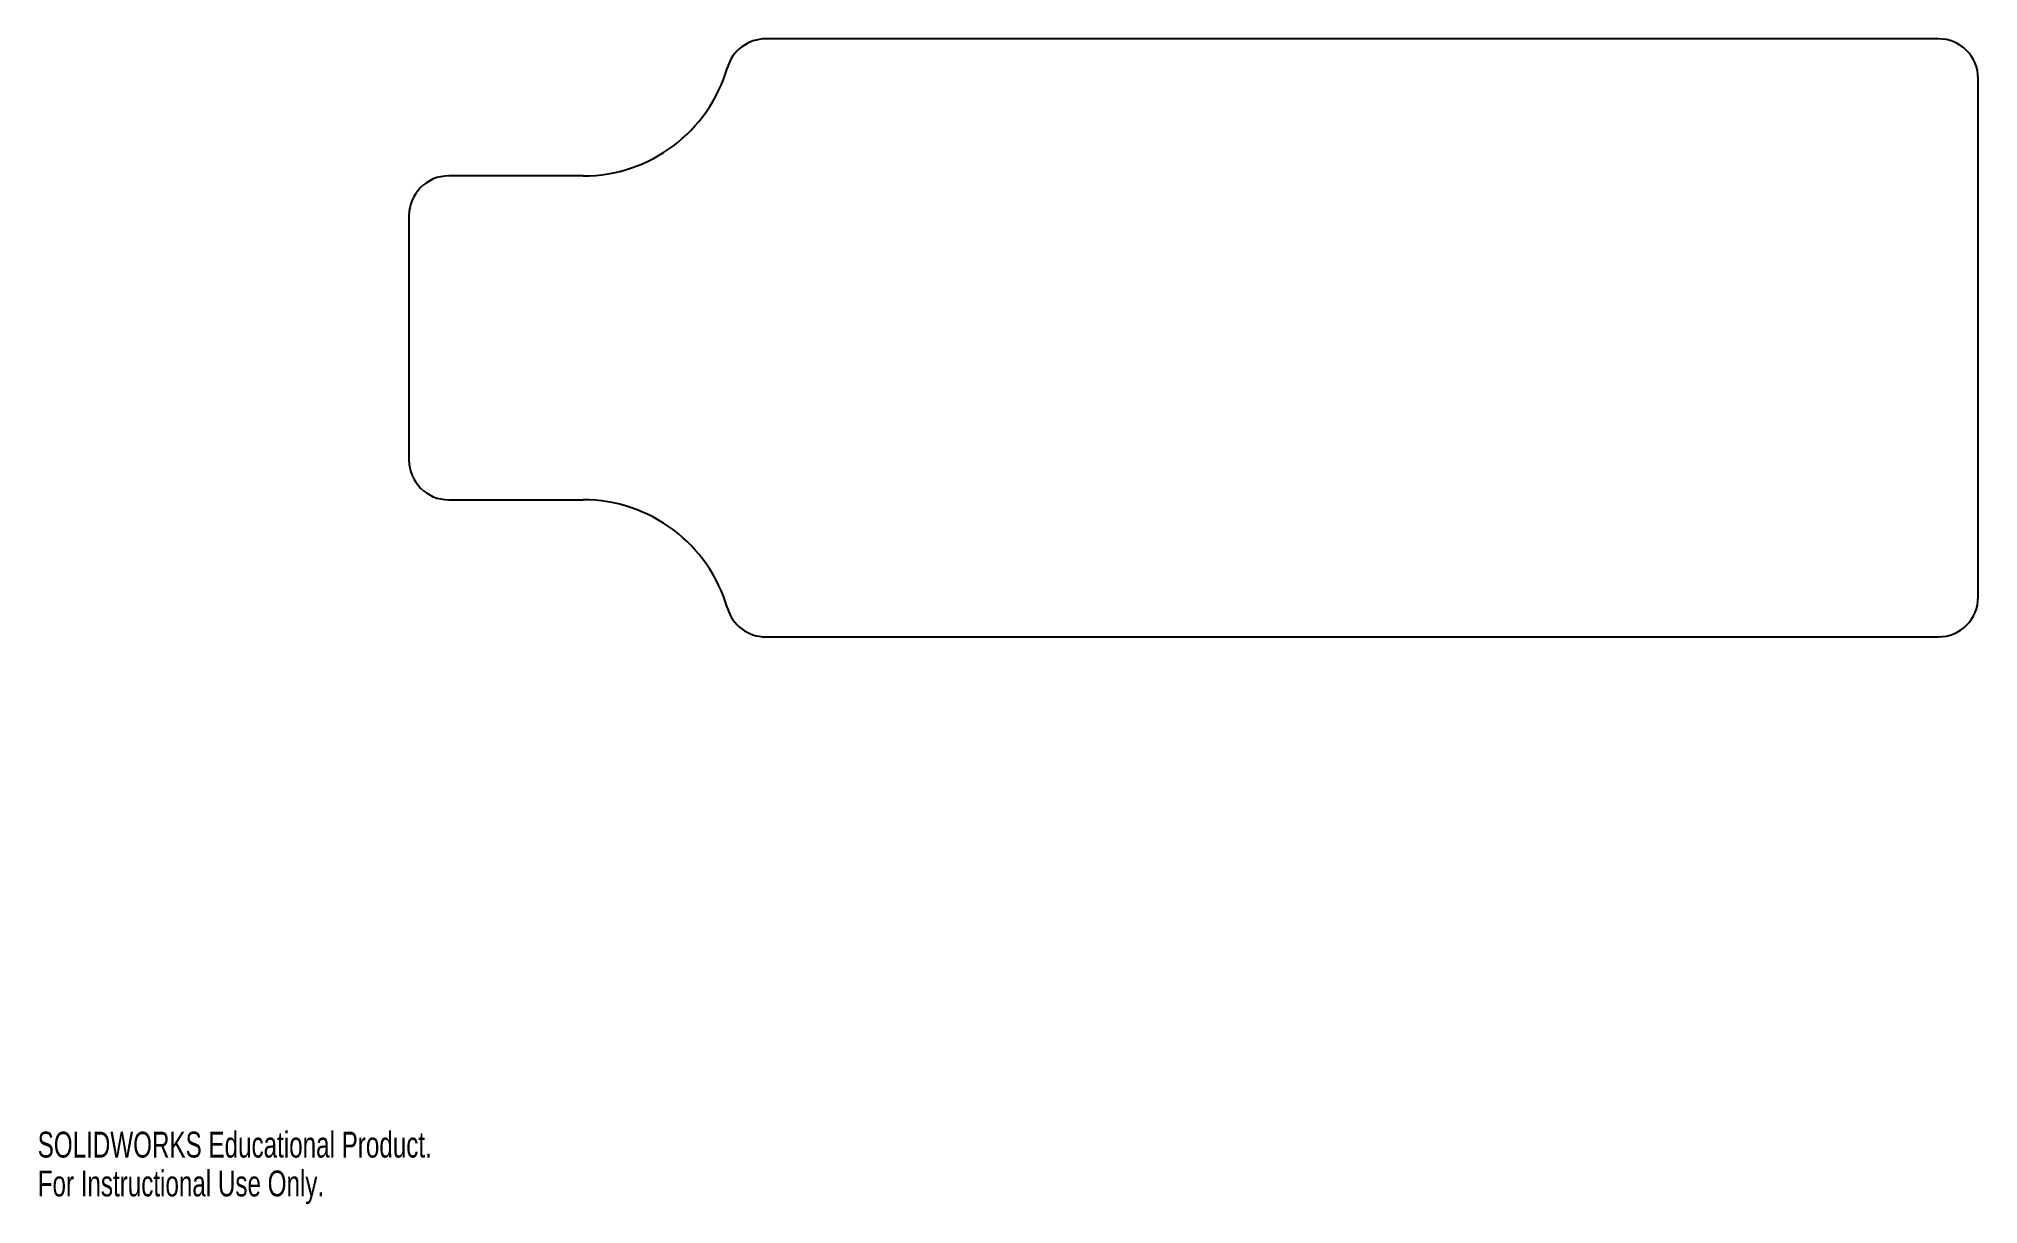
# Model space of a CAD drawing. Header units: millimetres. Extents: x 0 to 390, y 0 to 234.
import ezdxf

# ---------------------------------------------------------------- set-up
doc = ezdxf.new("R2010")
doc.units = ezdxf.units.MM
doc.styles.add('SLDTEXTSTYLE0', font='TXT', dxfattribs={"width": 0.7})

msp = doc.modelspace()

# ---------------------------------------------------------------- linework, layer by layer
at = {"color": 7, "linetype": 'Continuous', "lineweight": 25}
for p, q in [((381.53, 233.77), (146.14, 233.77)), ((389.53, 121.77), (389.53, 225.77)), ((109.53, 206.27), (82.53, 206.27)), ((74.53, 198.27), (74.53, 149.27)), ((82.53, 141.27), (109.53, 141.27)), ((146.14, 113.77), (381.53, 113.77))]:
    msp.add_line(p, q, dxfattribs=at)
for centre, radius, start, end in [((146.14, 225.77), 8, 90, 163.8309), ((381.53, 225.77), 8, 0, 90), ((109.53, 236.38), 30.11, 270, 343.8309), ((82.53, 198.27), 8, 90, 180), ((82.53, 149.27), 8, 180, 270), ((109.53, 111.16), 30.11, 16.1691, 90), ((381.53, 121.77), 8, 270, 0), ((146.14, 121.77), 8, 196.1691, 270)]:
    msp.add_arc(centre, radius, start, end, dxfattribs=at)

# ---------------------------------------------------------------- texts
at = {"color": 7, "linetype": 'Continuous', "char_height": 5.19, "attachment_point": 1, "style": 'SLDTEXTSTYLE0'}
for s, insert in [('SOLIDWORKS Educational Product.', (0, 14.48)), ('For Instructional Use Only.', (0, 6.69))]:
    msp.add_mtext(s, dxfattribs=dict(at, insert=insert))

doc.saveas('drawing.dxf')
